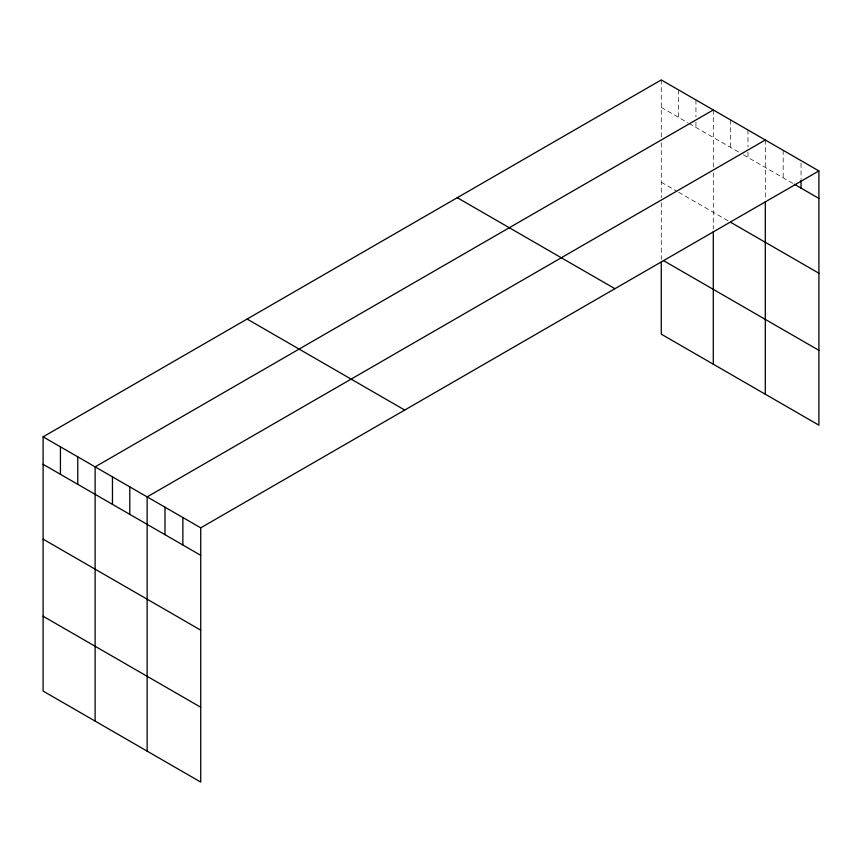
<?xml version="1.0" encoding="UTF-8"?>
<svg xmlns="http://www.w3.org/2000/svg" width="862" height="862" viewBox="0 0 862 862"><rect width="100%" height="100%" fill="white"/><g stroke="black" fill="none" stroke-linecap="round" stroke-linejoin="round"><path stroke-width="0.65" stroke-dasharray="4.31 3.23" d="M661.273 107.405L687.854 122.749M689.018 123.417L738.723 152.121M743.346 154.783L793.223 183.584M661.273 182.238L676.304 190.911M678.609 192.248L730.631 222.277M801.035 163.23L801.035 178.94M783.17 150.3L783.17 177.777M765.305 139.989L765.305 198.971M747.968 129.979L747.968 146.993M747.968 152.218L747.968 157.455M730.631 119.969L730.631 147.445M713.294 109.959L713.294 167.627M713.294 172.885L713.294 228.969M695.946 99.949L695.946 116.952M695.946 122.188L695.946 127.425M678.609 89.939L678.609 117.415M661.273 79.929L661.273 137.597M661.273 142.855L661.273 197.657M661.273 202.796L661.273 259.333"/><path stroke-width="1.29" d="M43.1 436.829L200.727 527.835L200.727 782.071L43.1 691.065L43.1 436.829L661.273 79.929L818.9 170.935L818.9 425.171L661.273 334.165L661.273 261.962M713.294 109.959L95.122 466.859L95.122 721.095M765.305 139.989L147.133 496.889L147.133 751.136M200.727 527.835L818.9 170.935M794.333 184.231L818.9 198.411M730.631 222.277L818.9 273.243M663.589 260.669L818.9 350.338M457.28 197.7L614.908 288.705M247.092 319.048L404.72 410.053M43.1 464.306L200.727 555.311M43.1 539.138L200.727 630.144M43.1 616.233L200.727 707.239M801.035 180.244L801.035 188.099M765.305 201.6L765.305 394.236M713.294 231.544L713.294 364.206M182.863 517.512L182.863 544.989M164.998 507.201L164.998 534.677M129.796 486.879L129.796 514.355M112.459 476.869L112.459 504.345M77.774 456.849L77.774 484.325M60.437 446.839L60.437 474.315"/></g></svg>
